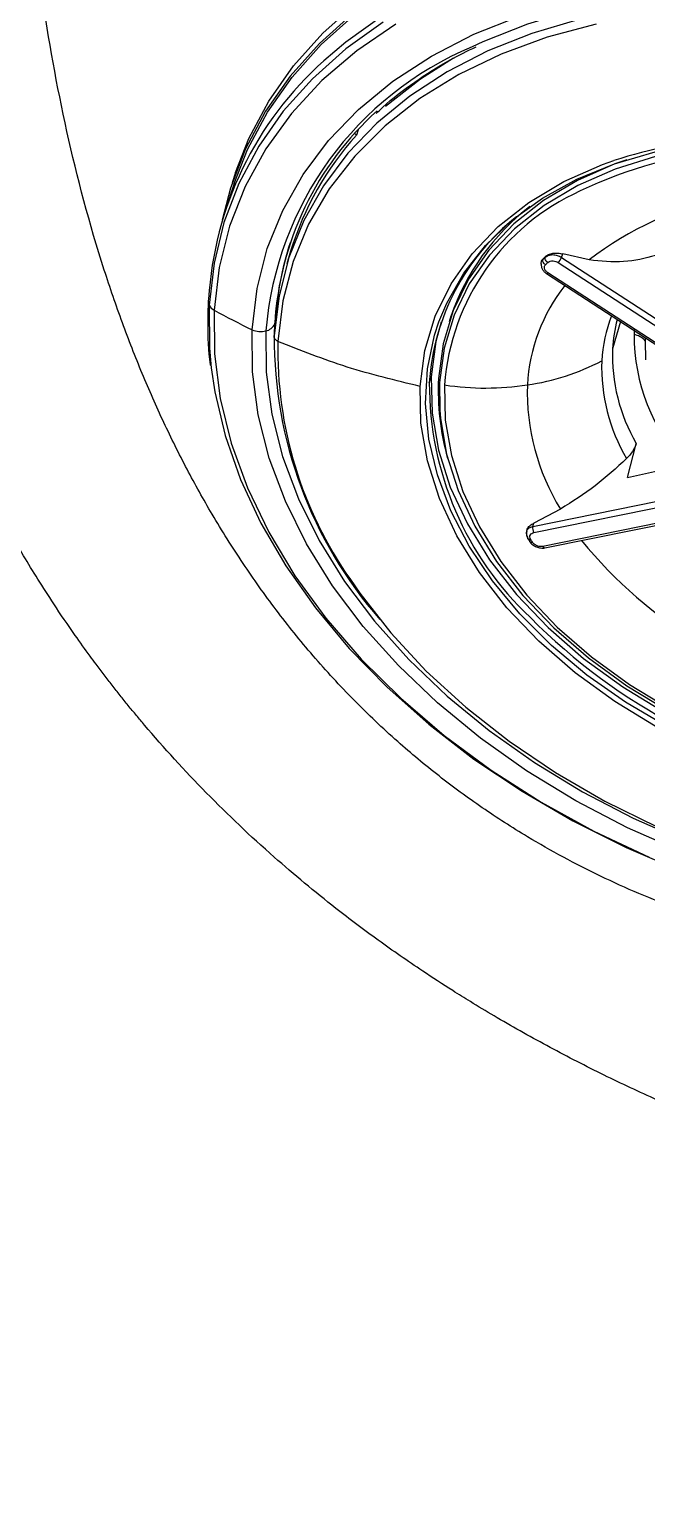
# Model space of a CAD drawing. Extents: x 943 to 1030, y 781 to 934.
# Drawn here: x 970.721 to 972.342, y 871.621 to 875.506 of the extents above; entities that cross this region are included whole.
import ezdxf

# ---------------------------------------------------------------- set-up
doc = ezdxf.new("R2010")
doc.units = 0
doc.header["$MEASUREMENT"] = 0
doc.layers.add('1', color=4, linetype='Continuous')

# ---------------------------------------------------------------- blocks, each defined once
blk = doc.blocks.new('AIRA')
at = {"layer": '1', "color": 3, "linetype": 'Continuous', "lineweight": 25}
for p, q in [((28.3967, 72.0689), (28.4028, 72.0633)), ((28.4069, 72.0769), (28.4028, 72.0633)), ((28.085, 71.9649), (28.0761, 71.938)), ((28.0813, 71.9362), (28.0574, 71.8639)), ((28.2295, 71.758), (28.2195, 71.7251)), ((28.8923, 71.7362), (28.8928, 71.738)), ((28.8959, 71.7411), (28.8928, 71.738)), ((28.8989, 71.7441), (28.8959, 71.7411)), ((28.8989, 71.7441), (28.8985, 71.7423)), ((28.9325, 71.7284), (29.5769, 71.3093)), ((28.9413, 71.742), (28.9445, 71.7509)), ((28.9413, 71.742), (29.5858, 71.3229)), ((29.0136, 71.7351), (28.9445, 71.7509)), ((28.9019, 71.6995), (29.5463, 71.2803)), ((29.5498, 71.2823), (28.9054, 71.7015)), ((28.1867, 71.5394), (28.1878, 71.5676)), ((28.1878, 71.5676), (28.1893, 71.5721)), ((28.6506, 71.5871), (28.646, 71.573)), ((29.0961, 71.5732), (29.0753, 71.5019)), ((29.1327, 71.5516), (29.1319, 71.5397)), ((29.1618, 71.5304), (29.1613, 71.5228)), ((29.1613, 71.5228), (29.1621, 71.4728)), ((28.5939, 71.4128), (28.599, 71.4281)), ((29.1148, 71.1635), (29.1373, 71.2519)), ((29.1373, 71.2519), (29.1376, 71.2534)), ((28.8658, 71.035), (29.5404, 71.172)), ((29.1148, 71.1635), (29.2254, 71.1883)), ((28.8684, 71.019), (29.543, 71.1559)), ((29.5666, 71.1193), (28.892, 70.9824)), ((28.8973, 70.9789), (29.5719, 71.1158)), ((28.9386, 71.0809), (28.8683, 71.044)), ((28.8658, 71.035), (28.8683, 71.044)), ((28.8535, 71.0026), (28.8589, 70.9942))]:
    blk.add_line(p, q, dxfattribs=at)
at = {"layer": '1', "color": 3, "linetype": 'Continuous', "lineweight": 25, "flags": 128}
for points in [[(28.085, 71.9649), (28.1201, 72.0544), (28.1725, 72.1526), (28.2374, 72.2451), (28.3144, 72.3311), (28.4028, 72.41)], [(28.3939, 72.3831), (28.3055, 72.3042), (28.2285, 72.2182), (28.1636, 72.1257), (28.1112, 72.0275), (28.0717, 71.9242), (28.0499, 71.84)], [(28.0813, 71.9362), (28.1163, 72.0255), (28.1685, 72.1235), (28.2333, 72.2157), (28.31, 72.3014), (28.3982, 72.38)], [(28.4732, 72.3786), (28.3743, 72.3077), (28.3171, 72.2587)], [(28.473, 72.3601), (28.3744, 72.2894), (28.2866, 72.2111), (28.2101, 72.1257), (28.1456, 72.0338), (28.0935, 71.9361), (28.0543, 71.8335), (28.0282, 71.7267), (28.0154, 71.6164)], [(28.5058, 72.3548), (28.4031, 72.2846), (28.3116, 72.2062), (28.2318, 72.1202), (28.1644, 72.0274), (28.1101, 71.9285), (28.0692, 71.8243), (28.042, 71.7156), (28.0288, 71.6033)], [(28.1284, 71.552), (28.1413, 71.6603), (28.1681, 71.765), (28.2086, 71.8652), (28.2623, 71.9601), (28.3289, 72.0488), (28.4078, 72.1306), (28.4982, 72.2048), (28.5995, 72.2707), (28.7107, 72.3279), (28.831, 72.3757)], [(28.9873, 72.3672), (28.8637, 72.3305), (28.7478, 72.2844), (28.6406, 72.2293), (28.543, 72.1657), (28.4558, 72.0942), (28.3798, 72.0154), (28.3156, 71.9299), (28.2638, 71.8385), (28.2249, 71.7419), (28.199, 71.641), (28.1866, 71.5366)], [(31.2576, 71.4379), (31.2321, 71.4859), (31.1651, 71.5935), (31.0862, 71.6981), (30.9961, 71.7989), (30.8954, 71.8949), (30.7852, 71.9853), (30.6662, 72.0694), (30.5397, 72.1464), (30.4065, 72.2157), (30.2679, 72.2767), (30.125, 72.3289), (29.9791, 72.3718), (29.8314, 72.405), (29.6831, 72.4284), (29.5356, 72.4416), (29.39, 72.4446), (29.2477, 72.4373), (29.1098, 72.4198), (28.9776, 72.3923), (28.852, 72.355), (28.7343, 72.3081), (28.7067, 72.2952)], [(29.0322, 72.3548), (28.9037, 72.3203), (28.783, 72.2759), (28.6711, 72.222), (28.5691, 72.159), (28.4779, 72.0875), (28.3984, 72.0082), (28.3311, 71.9218), (28.2769, 71.829), (28.2361, 71.7308), (28.2091, 71.6279), (28.1961, 71.5214)], [(28.4785, 72.1388), (28.5705, 72.2113), (28.6578, 72.2665)], [(28.619, 71.5723), (28.6396, 71.6218), (28.6845, 71.7007), (28.7419, 71.7735), (28.8111, 71.8393), (28.8913, 71.8975), (28.9815, 71.9472), (29.0807, 71.988), (29.1878, 72.0193), (29.3014, 72.0408), (29.4202, 72.0523), (29.543, 72.0535), (29.6681, 72.0445), (29.7941, 72.0254)], [(29.7978, 72.0178), (29.6708, 72.0369), (29.5447, 72.0454), (29.4213, 72.0433), (29.3021, 72.0304), (29.1885, 72.0072), (29.082, 71.9737), (28.984, 71.9304), (28.8957, 71.8779), (28.8181, 71.8169), (28.7523, 71.7481), (28.6991, 71.6723), (28.6591, 71.5905), (28.6329, 71.5038), (28.6208, 71.4132), (28.6213, 71.3403)], [(28.5697, 71.4031), (28.5823, 71.4973), (28.6096, 71.5875), (28.6511, 71.6725), (28.7064, 71.7513), (28.7748, 71.8228), (28.8555, 71.8863), (28.9473, 71.9409), (29.0492, 71.9858), (29.0792, 71.9966)], [(29.1126, 71.9986), (29.0817, 71.9876), (28.9832, 71.9441), (28.8944, 71.8913), (28.8164, 71.83), (28.7502, 71.7608), (28.6967, 71.6846), (28.6566, 71.6024), (28.6302, 71.5152), (28.6181, 71.4241)], [(28.0154, 71.6164), (28.0161, 71.5036), (28.0208, 71.4515)], [(28.0288, 71.6033), (28.0297, 71.4883), (28.0446, 71.3715), (28.0735, 71.254), (28.1161, 71.1365), (28.1721, 71.0201), (28.241, 70.9057), (28.3223, 70.7943), (28.4153, 70.6866), (28.5192, 70.5837), (28.6333, 70.4862), (28.7566, 70.3951), (28.8881, 70.311), (29.0267, 70.2346), (29.1715, 70.1666)], [(29.7026, 70.3381), (29.5771, 70.3671), (29.4535, 70.4057), (29.3335, 70.4533), (29.2183, 70.5095), (29.1093, 70.5736), (29.0078, 70.6448), (28.915, 70.7223), (28.832, 70.8052), (28.7597, 70.8925), (28.699, 70.9832), (28.6506, 71.0762), (28.6151, 71.1705), (28.5928, 71.2648), (28.5841, 71.3583), (28.5891, 71.4496), (28.6076, 71.5378), (28.619, 71.5723)], [(28.6249, 71.5718), (28.6114, 71.5207), (28.599, 71.4281)], [(29.2566, 70.1814), (29.115, 70.2438), (28.9789, 70.3146), (28.8496, 70.3933), (28.7281, 70.4792), (28.6154, 70.5716), (28.5126, 70.6696), (28.4205, 70.7726), (28.3399, 70.8795), (28.2714, 70.9895), (28.2157, 71.1016), (28.1733, 71.2148), (28.1444, 71.3283), (28.1294, 71.441), (28.1284, 71.552)], [(28.1644, 71.5487), (28.1654, 71.4401), (28.1801, 71.3298), (28.2083, 71.2188), (28.2499, 71.1079), (28.3044, 70.9982), (28.3714, 70.8906), (28.4503, 70.7859), (28.5404, 70.6852), (28.6411, 70.5892), (28.7513, 70.4988), (28.8703, 70.4147), (28.9968, 70.3377), (29.13, 70.2684), (29.2686, 70.2074)], [(28.0208, 71.4515), (28.0302, 71.389), (28.0576, 71.2737), (28.0981, 71.1583), (28.1514, 71.0439), (28.2171, 70.9313), (28.2948, 70.8213), (28.3837, 70.7148), (28.4833, 70.6126), (28.5927, 70.5154), (28.7112, 70.4241), (28.8378, 70.3393), (28.9715, 70.2616), (29.1115, 70.1917), (29.2565, 70.13)], [(28.599, 71.4281), (28.6012, 71.3328), (28.6179, 71.2358), (28.6489, 71.1385), (28.6939, 71.042), (28.7522, 70.9476), (28.8232, 70.8565), (28.9059, 70.7698), (28.9992, 70.6885), (29.1022, 70.6138), (29.2133, 70.5466), (29.3313, 70.4876), (29.4546, 70.4377), (29.5817, 70.3974), (29.7111, 70.3674)], [(28.6339, 71.4068), (28.636, 71.3147), (28.6521, 71.2211), (28.6821, 71.127), (28.7255, 71.0339), (28.7818, 70.9427), (28.8504, 70.8546), (28.9303, 70.7709), (29.0205, 70.6924), (29.1199, 70.6202), (29.2273, 70.5553), (29.3412, 70.4983), (29.4604, 70.4501), (29.5832, 70.4112), (29.7081, 70.3822)], [(29.7008, 70.3243), (29.5693, 70.3548), (29.44, 70.3958), (29.3145, 70.4465), (29.1945, 70.5065), (29.0815, 70.5749), (28.9768, 70.6509), (28.8818, 70.7335), (28.7977, 70.8217), (28.7255, 70.9144), (28.6662, 71.0104), (28.6205, 71.1085), (28.5889, 71.2075), (28.5719, 71.3061), (28.5697, 71.4031)], [(28.6213, 71.3403), (28.623, 71.3199), (28.6393, 71.2251), (28.6697, 71.1299), (28.7136, 71.0355), (28.7707, 70.9431), (28.8401, 70.854), (28.921, 70.7691), (29.0124, 70.6897), (29.1131, 70.6166), (29.2218, 70.5508), (29.3372, 70.4931), (29.4578, 70.4443), (29.5822, 70.4049), (29.7087, 70.3755)], [(28.3869, 70.8956), (28.4113, 70.8601), (28.493, 70.7556), (28.5861, 70.6553), (28.6899, 70.5601), (28.8034, 70.4709), (28.9255, 70.3886), (29.0553, 70.3137), (29.1914, 70.2471), (29.3327, 70.1894), (29.4779, 70.141), (29.6256, 70.1023), (29.7746, 70.0738), (29.9235, 70.0557), (30.0709, 70.0482), (30.2155, 70.0513), (30.3559, 70.065), (30.4911, 70.0892), (30.6196, 70.1236), (30.7403, 70.168), (30.8522, 70.2219), (30.8827, 70.2393)]]:
    blk.add_lwpolyline(points, dxfattribs=at)
at = {"layer": '1', "color": 3, "linetype": 'Continuous', "lineweight": 25}
for centre, radius, start, end in [((28.9221, 71.5794), 0.9096, 131.6894, 176.6689), ((29.0507, 71.475), 0.8894, 112.753, 175.243), ((29.0029, 71.5196), 0.8166, 131.9347, 176.63), ((29.0041, 71.5202), 0.8103, 137.9156, 162.9327), ((29.5199, 70.7917), 1.2432, 77.1667, 115.208), ((29.497, 70.686), 1.3755, 82.7218, 107.6795), ((29.2415, 71.3613), 0.6093, 114.3307, 175.7132), ((29.5679, 71.008), 0.9143, 77.7549, 127.3179), ((29.2326, 71.387), 0.6154, 127.4918, 161.0269), ((29.1983, 71.3737), 0.6056, 128.3127, 176.3009), ((28.9856, 71.5309), 0.7973, 161.7694, 176.9949), ((28.8995, 71.7597), 0.0454, 316.5156, 337.1288), ((28.9019, 71.7035), 0.00402, 269.2439, 329.7099), ((29.311, 71.3823), 0.46, 141.6223, 176.9295), ((28.0335, 71.626), 0.0204, 161.9803, 207.9315), ((28.0437, 71.632), 0.0323, 208.774, 242.4648), ((28.8923, 73.1568), 1.7774, 240.9315, 244.543), ((28.1584, 71.5801), 0.0319, 280.7714, 336.9463), ((29.4221, 71.4504), 0.3755, 158.4621, 177.0008), ((29.4449, 71.4823), 0.3701, 164.8986, 176.9612), ((28.1509, 71.6008), 0.0538, 245.2361, 284.5092), ((29.31, 71.5298), 1.1235, 179.6512, 221.1193), ((29.2395, 71.4975), 1.0437, 178.6906, 215.2218), ((29.1199, 71.4846), 0.0563, 42.7155, 77.6975), ((29.6321, 71.5388), 0.5002, 179.9048, 223.1536), ((29.5394, 71.4862), 0.4644, 178.0656, 210.0917), ((28.7634, 72.0137), 0.6132, 278.2745, 297.5531), ((29.523, 71.4543), 0.4762, 178.0933, 210.4165), ((29.4362, 71.4095), 0.8422, 179.7742, 226.7956), ((29.278, 71.3933), 0.6607, 177.3242, 195.6996), ((28.7425, 72.1296), 0.7309, 261.4559, 278.5942), ((29.4377, 71.3885), 0.5864, 178.2019, 211.6469), ((28.8864, 71.0301), 0.0211, 166.5735, 211.685), ((28.8973, 70.9847), 0.00582, 204.0908, 269.6422), ((29.9309, 71.7634), 1.2095, 219.2238, 258.511), ((29.9887, 71.921), 1.5943, 224.9063, 259.7854)]:
    blk.add_arc(centre, radius, start, end, dxfattribs=at)
for points, knots in [([(30.1299, 69.2198), (30.1023, 69.2261), (30.0458, 69.2389), (29.9463, 69.2636), (29.7964, 69.3043), (29.6525, 69.3494), (29.5291, 69.3926), (29.46, 69.418), (29.396, 69.4427), (29.3304, 69.469), (29.2611, 69.498), (29.1866, 69.5308), (29.1136, 69.5645), (29.0434, 69.5984), (28.973, 69.6339), (28.9024, 69.6711), (28.8327, 69.7096), (28.7658, 69.7482), (28.7069, 69.7836), (28.6441, 69.8227), (28.5826, 69.8628), (28.5175, 69.9071), (28.4598, 69.9479), (28.4035, 69.9895), (28.3102, 70.061), (28.1738, 70.1743), (28.0045, 70.3348), (27.8891, 70.4614), (27.824, 70.5389), (27.8028, 70.5648), (27.7815, 70.5912), (27.7603, 70.6181), (27.7392, 70.6455), (27.7199, 70.671), (27.6944, 70.7055), (27.6565, 70.7582), (27.6106, 70.8256), (27.5658, 70.8954), (27.5272, 70.9586), (27.4909, 71.0209), (27.4587, 71.0793), (27.4303, 71.1328), (27.4054, 71.1819), (27.3815, 71.2309), (27.3585, 71.2799), (27.3364, 71.3288), (27.3154, 71.3772), (27.2928, 71.4315), (27.2661, 71.4988), (27.2364, 71.5787), (27.2103, 71.6548), (27.1895, 71.719), (27.1705, 71.7807), (27.146, 71.8652), (27.1197, 71.9654), (27.0937, 72.076), (27.0741, 72.1689), (27.0594, 72.2453), (27.0482, 72.3081), (27.0368, 72.3764), (27.027, 72.4407), (27.0201, 72.4909), (27.016, 72.5218), (27.0122, 72.551), (27.0082, 72.5842), (27.0039, 72.6215), (26.9994, 72.6627), (26.9949, 72.708), (26.9903, 72.7572), (26.9847, 72.8244), (26.9786, 72.9091), (26.9727, 73.0088), (26.9684, 73.1073), (26.9655, 73.2062), (26.964, 73.3005), (26.964, 73.399), (26.9653, 73.4987), (26.9687, 73.6116), (26.9743, 73.7299), (26.9824, 73.8542), (26.9929, 73.9782), (27.0055, 74.1021), (27.0158, 74.1845), (27.021, 74.2257)], [0, 0, 0, 0, 0.0109447, 0.0223973, 0.0394341, 0.0703673, 0.079622, 0.0888826, 0.0981511, 0.1054934, 0.1154827, 0.1264553, 0.1361396, 0.1457937, 0.1558525, 0.1659358, 0.176015, 0.1861025, 0.1953732, 0.202342, 0.2144929, 0.2237149, 0.2329087, 0.2420794, 0.251232, 0.2793872, 0.313051, 0.3470399, 0.3517971, 0.3566263, 0.3615307, 0.3665086, 0.3715569, 0.3766721, 0.3805788, 0.3904981, 0.4054959, 0.4171541, 0.4280853, 0.4393465, 0.4504171, 0.4590796, 0.4677136, 0.4763221, 0.4849077, 0.4934747, 0.5020207, 0.5102716, 0.5218777, 0.53718, 0.5520053, 0.5615039, 0.5706334, 0.5840809, 0.6054684, 0.6227318, 0.6415892, 0.6537814, 0.6625231, 0.6742663, 0.689358, 0.6960573, 0.7004237, 0.7054971, 0.7112754, 0.7177568, 0.7249383, 0.7328149, 0.7413852, 0.7506492, 0.7679246, 0.7856874, 0.8028934, 0.8195746, 0.8376348, 0.8524953, 0.8714963, 0.8901931, 0.9121374, 0.934089, 0.9560601, 0.9780147, 1, 1, 1, 1]), ([(30.1063, 69.8515), (30.058, 69.8555), (29.9621, 69.8634), (29.8177, 69.8827), (29.6485, 69.9125), (29.4572, 69.9582), (29.2454, 70.0272), (29.0424, 70.1135), (28.8714, 70.2057), (28.7314, 70.2957), (28.6175, 70.3793), (28.5046, 70.4734), (28.3936, 70.5789), (28.2872, 70.6947), (28.1902, 70.815), (28.102, 70.9392), (28.0246, 71.0626), (27.9557, 71.1864), (27.8945, 71.3097), (27.8379, 71.4382), (27.7858, 71.5717), (27.7132, 71.7837), (27.6365, 72.0726), (27.5719, 72.4345), (27.5316, 72.7937), (27.5096, 73.1514), (27.5052, 73.5084), (27.5153, 73.8638), (27.5341, 74.0987), (27.5435, 74.2157)], [0, 0, 0, 0, 0.021222, 0.042198, 0.063112, 0.095199, 0.126144, 0.157774, 0.189277, 0.209983, 0.230978, 0.252399, 0.276914, 0.302218, 0.327387, 0.352389, 0.37834, 0.401797, 0.42607, 0.451205, 0.477243, 0.50422, 0.575036, 0.645685, 0.716036, 0.786535, 0.857547, 0.929034, 1, 1, 1, 1]), ([(28.4545, 72.1197), (28.4602, 72.1254), (28.4902, 72.1553), (28.5548, 72.203), (28.6364, 72.2564), (28.6939, 72.2841), (28.717, 72.2952)], [0, 0, 0, 0, 0.080597, 0.425768, 0.770138, 1, 1, 1, 1]), ([(28.8989, 71.7441), (28.9015, 71.7461), (28.9068, 71.7501), (28.9189, 71.7533), (28.9323, 71.7537), (28.9404, 71.7519), (28.9445, 71.7509)], [0, 0, 0, 0, 0.241639, 0.487792, 0.7398, 1, 1, 1, 1]), ([(28.8877, 71.7246), (28.8878, 71.7223), (28.8881, 71.7175), (28.8911, 71.7104), (28.8958, 71.704), (28.9, 71.7009), (28.9022, 71.6993)], [0, 0, 0, 0, 0.254765, 0.506858, 0.75509, 1, 1, 1, 1]), ([(28.8882, 71.7238), (28.888, 71.7255), (28.8875, 71.7302), (28.8904, 71.7338), (28.8923, 71.7362)], [0, 0, 0, 0, 0.3465298, 1, 1, 1, 1]), ([(28.8887, 71.7298), (28.8887, 71.7302), (28.8883, 71.7331), (28.8907, 71.7357), (28.8928, 71.738)], [0, 0, 0, 0, 0.1296363, 1, 1, 1, 1]), ([(28.8993, 71.7227), (28.8982, 71.7236), (28.8959, 71.7253), (28.8933, 71.729), (28.8919, 71.7329), (28.8922, 71.7352), (28.8923, 71.7362)], [0, 0, 0, 0, 0.241095, 0.499999, 0.758904, 1, 1, 1, 1]), ([(28.8954, 71.7393), (28.8948, 71.7387), (28.8938, 71.7377), (28.8928, 71.7367), (28.8923, 71.7362)], [0, 0, 0, 0, 0.56, 1, 1, 1, 1]), ([(28.8985, 71.7423), (28.8979, 71.7418), (28.8969, 71.7407), (28.8958, 71.7397), (28.8954, 71.7393)], [0, 0, 0, 0, 0.56, 1, 1, 1, 1]), ([(28.9054, 71.7015), (28.9032, 71.7032), (28.8988, 71.7068), (28.8961, 71.7131), (28.8963, 71.7187), (28.8983, 71.7214), (28.8993, 71.7227)], [0, 0, 0, 0, 0.278395, 0.557716, 0.778792, 1, 1, 1, 1]), ([(28.9054, 71.7287), (28.9042, 71.7296), (28.9019, 71.7314), (28.8994, 71.7351), (28.898, 71.739), (28.8983, 71.7413), (28.8985, 71.7423)], [0, 0, 0, 0, 0.241096, 0.5000004, 0.7589046, 1, 1, 1, 1]), ([(28.8985, 71.7423), (28.9011, 71.7442), (28.9063, 71.748), (28.9178, 71.7497), (28.9303, 71.7479), (28.9377, 71.744), (28.9413, 71.742)], [0, 0, 0, 0, 0.250189, 0.49996, 0.749751, 1, 1, 1, 1]), ([(28.8993, 71.7227), (28.9004, 71.7238), (28.9024, 71.7259), (28.9045, 71.7279), (28.9054, 71.7287)], [0, 0, 0, 0, 0.560002, 1, 1, 1, 1]), ([(28.9054, 71.7287), (28.9072, 71.7301), (28.911, 71.7327), (28.9188, 71.7333), (28.9263, 71.7318), (28.9304, 71.7295), (28.9325, 71.7284)], [0, 0, 0, 0, 0.278678, 0.557972, 0.778901, 1, 1, 1, 1]), ([(29.1882, 71.7465), (29.161, 71.7396), (29.1065, 71.7258), (29.0446, 71.732), (29.0136, 71.7351)], [0, 0, 0, 0, 0.499999, 1, 1, 1, 1]), ([(28.013, 71.6271), (28.0124, 71.6078), (28.0108, 71.5526), (28.0122, 71.4963), (28.0185, 71.4591), (28.0186, 71.4587)], [0, 0, 0, 0, 0.346413, 0.992256, 1, 1, 1, 1]), ([(28.5697, 71.4031), (28.505, 71.4187), (28.3756, 71.4498), (28.2559, 71.4975), (28.1961, 71.5214)], [0, 0, 0, 0, 0.5, 1, 1, 1, 1]), ([(29.1373, 71.2519), (29.1348, 71.2453), (29.1297, 71.2322), (29.1181, 71.2195), (29.1123, 71.2132)], [0, 0, 0, 0, 0.500588, 1, 1, 1, 1]), ([(29.1123, 71.2132), (29.0856, 71.1886), (29.0321, 71.1396), (28.9698, 71.1004), (28.9386, 71.0809)], [0, 0, 0, 0, 0.499999, 1, 1, 1, 1]), ([(28.8502, 71.023), (28.8498, 71.0213), (28.8489, 71.018), (28.8492, 71.0126), (28.8505, 71.0076), (28.8523, 71.0047), (28.8531, 71.0034)], [0, 0, 0, 0, 0.265658, 0.53023, 0.792689, 1, 1, 1, 1]), ([(28.8528, 71.0067), (28.8512, 71.0098), (28.8484, 71.0154), (28.8498, 71.0206), (28.8504, 71.0229)], [0, 0, 0, 0, 0.549442, 1, 1, 1, 1]), ([(28.8504, 71.0229), (28.8505, 71.0234), (28.8508, 71.0268), (28.856, 71.0317), (28.8625, 71.0339), (28.8658, 71.035)], [0, 0, 0, 0, 0.081906, 0.540532, 1, 1, 1, 1]), ([(28.851, 71.0248), (28.8511, 71.0259), (28.8516, 71.0303), (28.8575, 71.0376), (28.8647, 71.0419), (28.8683, 71.044)], [0, 0, 0, 0, 0.1283136, 0.5571862, 1, 1, 1, 1]), ([(28.8602, 71.0013), (28.8592, 71.0034), (28.8572, 71.0077), (28.8588, 71.0133), (28.8627, 71.0173), (28.8665, 71.0184), (28.8684, 71.019)], [0, 0, 0, 0, 0.278678, 0.557972, 0.778901, 1, 1, 1, 1]), ([(28.8602, 71.0013), (28.859, 71.0011), (28.8565, 71.0008), (28.8539, 71.0019), (28.8524, 71.0039), (28.8526, 71.0058), (28.8528, 71.0067)], [0, 0, 0, 0, 0.241096, 0.5000004, 0.7589046, 1, 1, 1, 1]), ([(28.8654, 70.9931), (28.8643, 70.9929), (28.8618, 70.9926), (28.8592, 70.9936), (28.8577, 70.9956), (28.858, 70.9975), (28.8581, 70.9985)], [0, 0, 0, 0, 0.241095, 0.499999, 0.758904, 1, 1, 1, 1]), ([(28.8587, 70.9945), (28.8597, 70.9931), (28.8616, 70.9904), (28.8671, 70.9856), (28.8754, 70.9809), (28.8847, 70.9785), (28.8921, 70.9781), (28.8955, 70.9786), (28.8972, 70.9789)], [0, 0, 0, 0, 0.1288297, 0.2544857, 0.5009989, 0.7470865, 0.8721399, 1, 1, 1, 1]), ([(28.8654, 70.9931), (28.8645, 70.9946), (28.8627, 70.9973), (28.8609, 71), (28.8602, 71.0013)], [0, 0, 0, 0, 0.560002, 1, 1, 1, 1]), ([(28.892, 70.9824), (28.8893, 70.9821), (28.8839, 70.9816), (28.8757, 70.9842), (28.8693, 70.9883), (28.8667, 70.9915), (28.8654, 70.9931)], [0, 0, 0, 0, 0.278395, 0.557716, 0.778792, 1, 1, 1, 1]), ([(30.1299, 69.2198), (29.8314, 68.8615), (29.2346, 68.1448), (28.3108, 67.0798), (27.3692, 66.0233), (26.725, 65.3286), (26.403, 64.9813)], [0, 0, 0, 0, 0.249999, 0.499999, 0.75, 1, 1, 1, 1])]:
    blk.add_open_spline(points, degree=3, knots=knots, dxfattribs=at)
blk.add_open_spline([(28.1961, 71.5214), (28.1944, 71.5222), (28.191, 71.524), (28.1876, 71.5279), (28.1858, 71.5323), (28.1863, 71.5352), (28.1866, 71.5366)], degree=3, dxfattribs=at)

msp = doc.modelspace()

# ---------------------------------------------------------------- block references
at = {"layer": '1'}
msp.add_blockref('AIRA', (943.1775, 803.1658), dxfattribs=at)

doc.saveas('drawing.dxf')
